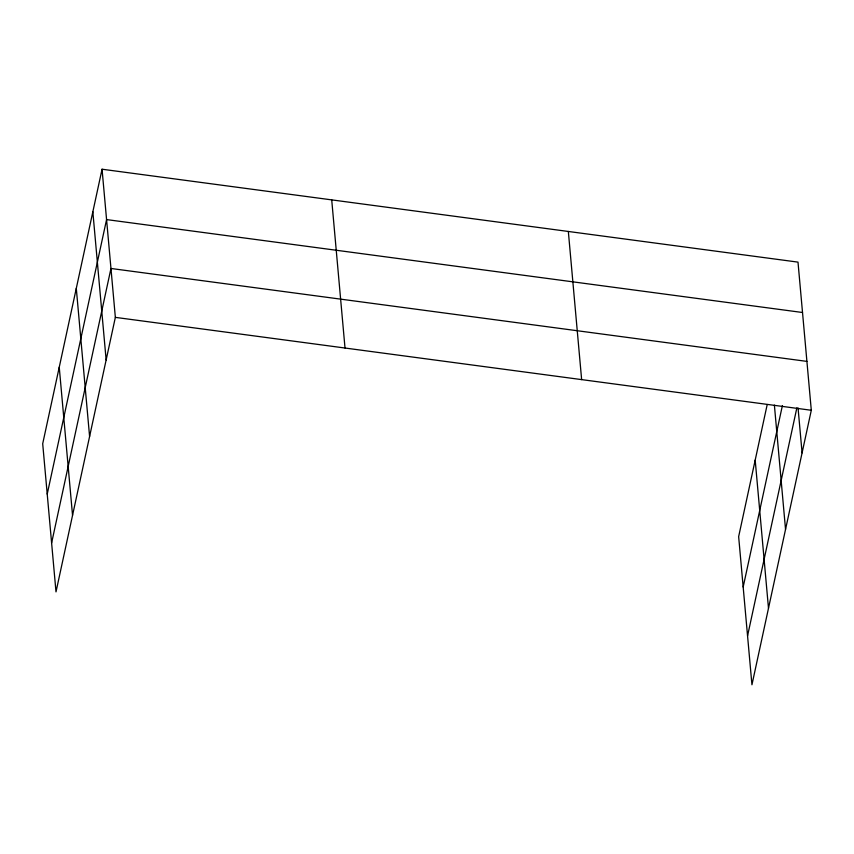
<?xml version="1.0" encoding="UTF-8"?>
<svg xmlns="http://www.w3.org/2000/svg" width="854" height="854" viewBox="0 0 854 854"><rect width="100%" height="100%" fill="white"/><g stroke="black" fill="none" stroke-linecap="round" stroke-linejoin="round"><path stroke-width="1.28" d="M102.053 169.22L42.7 443.728L56.001 591.875L115.354 317.368L102.053 169.22L797.999 262.125L811.3 410.272L751.947 684.78L738.646 536.632L767.212 404.518M47.226 494.092L106.569 219.585L802.514 312.5M51.614 542.984L110.967 268.476L806.913 361.391M743.172 587.008L782.371 405.682M747.56 635.888L796.857 407.881M115.354 317.368L811.3 410.272M798.052 407.956L802.087 452.876M774.386 405.116L785.541 529.405M755.192 460.103L768.493 608.251M568.337 231.466L581.638 379.614M331.715 199.879L345.016 348.026M92.84 211.813L106.142 359.972M76.294 288.342L89.595 436.501M59.246 367.199L72.547 515.346"/></g></svg>
